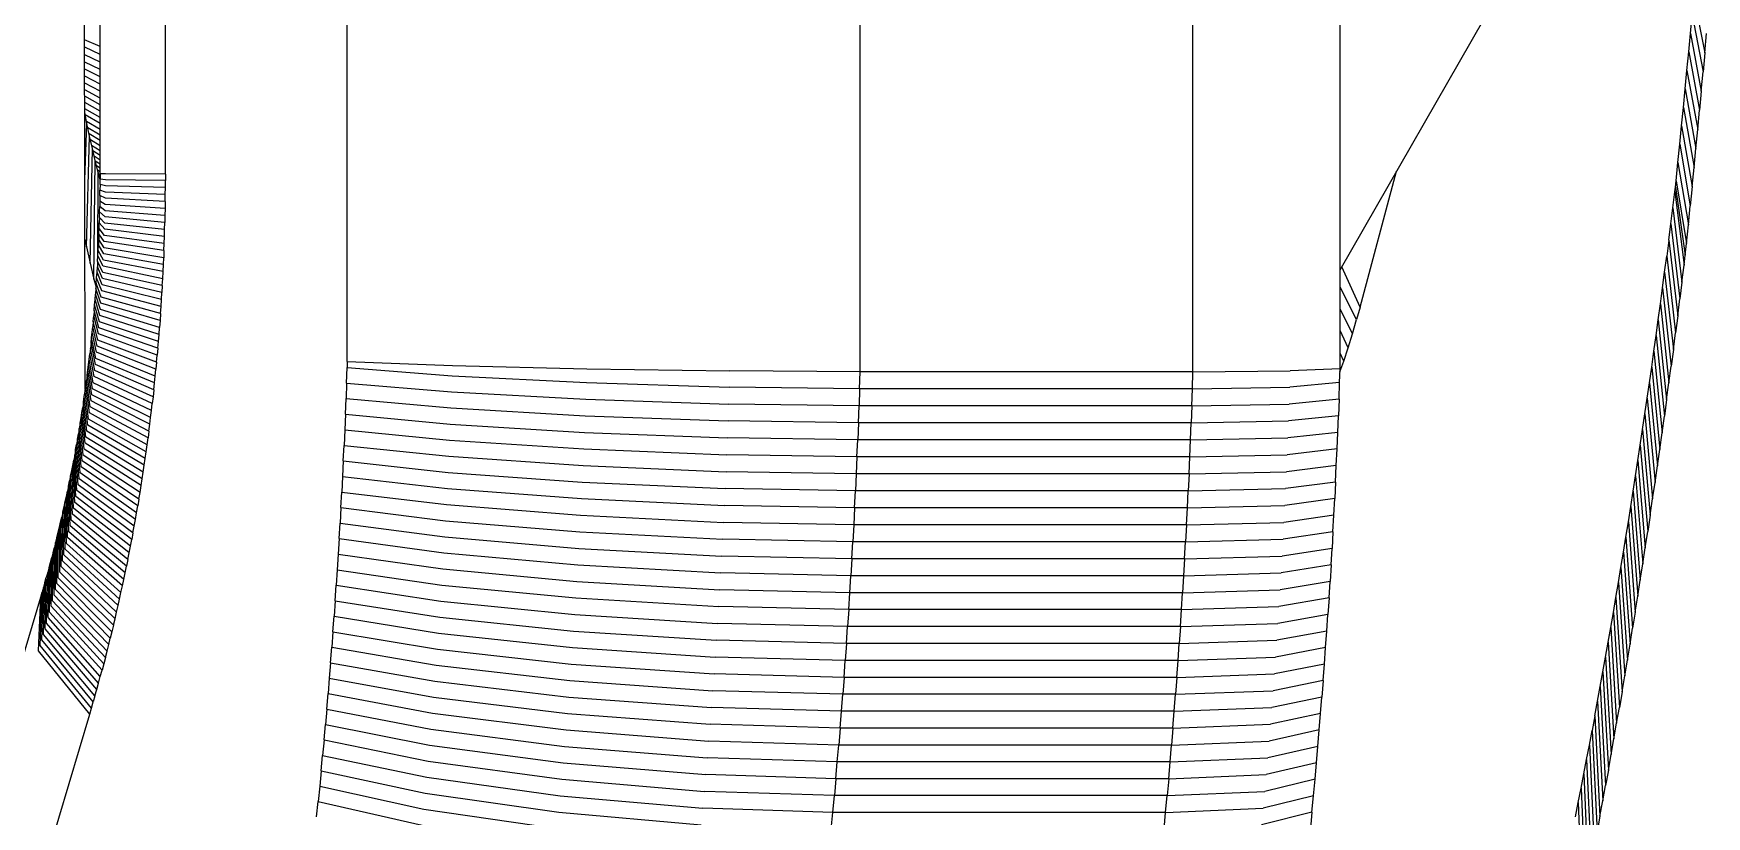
# Model space of a CAD drawing. Header units: metres. Extents: x 322 to 396.8, y -0.1 to 13.
# Drawn here: x 335.5158 to 335.8368, y 1.1227 to 1.2731 of the extents above; entities that cross this region are included whole.
import ezdxf

# ---------------------------------------------------------------- set-up
doc = ezdxf.new("R2010")
doc.units = ezdxf.units.M

msp = doc.modelspace()

# ---------------------------------------------------------------- linework, layer by layer
at = {"color": 8}
for p, q in [((335.52569, 1.2047), (335.52176, 3.43451)), ((335.54107, 1.24606), (335.54107, 2.41312)), ((335.57598, 1.21008), (335.57598, 2.41312)), ((335.52854, 1.24613), (335.52855, 2.41118)), ((335.6744, 1.20811), (335.6744, 2.41038)), ((335.73827, 1.20811), (335.73827, 2.41038)), ((335.76649, 1.20869), (335.76649, 2.41118)), ((335.76649, 1.2277), (335.79637, 1.2798)), ((335.83438, 1.28017), (335.8365, 1.26936)), ((335.83373, 1.27305), (335.83406, 1.27661)), ((335.83406, 1.27661), (335.83616, 1.26567)), ((335.52854, 1.27053), (335.52557, 1.27186)), ((335.8334, 1.2695), (335.83373, 1.27305)), ((335.83373, 1.27305), (335.83582, 1.26199)), ((335.8365, 1.26936), (335.83683, 1.27306)), ((335.52854, 1.26903), (335.52558, 1.27039)), ((335.52854, 1.26756), (335.52558, 1.26896)), ((335.83307, 1.26595), (335.8334, 1.2695)), ((335.8334, 1.2695), (335.83548, 1.25831)), ((335.8365, 1.26936), (335.83616, 1.26567)), ((335.52854, 1.26611), (335.52558, 1.26755)), ((335.52854, 1.2647), (335.52558, 1.26618)), ((335.83273, 1.2624), (335.83307, 1.26595)), ((335.83307, 1.26595), (335.83513, 1.25464)), ((335.83582, 1.26199), (335.83616, 1.26567)), ((335.52854, 1.26331), (335.52559, 1.26483)), ((335.52854, 1.26196), (335.52559, 1.26352)), ((335.52854, 1.26065), (335.52559, 1.26223)), ((335.83239, 1.25887), (335.83273, 1.2624)), ((335.83273, 1.2624), (335.83478, 1.25097)), ((335.83582, 1.26199), (335.83548, 1.25831)), ((335.52854, 1.25936), (335.52559, 1.26099)), ((335.52854, 1.25812), (335.5256, 1.25977)), ((335.83204, 1.25533), (335.83239, 1.25887)), ((335.83239, 1.25887), (335.83443, 1.2473)), ((335.52854, 1.25691), (335.5256, 1.2586)), ((335.52602, 1.25576), (335.5256, 1.25789)), ((335.52562, 1.24493), (335.52602, 1.25576)), ((335.52854, 1.25574), (335.5257, 1.2574)), ((335.52854, 1.25461), (335.52594, 1.25616)), ((335.52653, 1.25333), (335.52602, 1.25576)), ((335.83513, 1.25464), (335.83548, 1.25831)), ((335.52594, 1.23211), (335.52653, 1.25333)), ((335.52854, 1.25353), (335.52619, 1.25495)), ((335.52854, 1.25248), (335.52644, 1.25377)), ((335.52705, 1.25096), (335.52653, 1.25333)), ((335.52854, 1.25148), (335.52668, 1.25264)), ((335.83169, 1.2518), (335.83204, 1.25533)), ((335.83204, 1.25533), (335.83407, 1.24365)), ((335.83478, 1.25097), (335.83513, 1.25464)), ((335.52664, 1.22897), (335.52705, 1.25096)), ((335.52854, 1.25053), (335.52692, 1.25155)), ((335.5276, 1.24865), (335.52705, 1.25096)), ((335.52854, 1.24962), (335.52716, 1.2505)), ((335.52854, 1.24876), (335.5274, 1.2495)), ((335.83134, 1.24828), (335.83169, 1.2518)), ((335.83169, 1.2518), (335.83371, 1.23999)), ((335.83443, 1.2473), (335.83478, 1.25097)), ((335.52736, 1.22591), (335.5276, 1.24865)), ((335.52816, 1.2464), (335.5276, 1.24865)), ((335.52854, 1.24795), (335.52762, 1.24855)), ((335.52854, 1.24719), (335.52785, 1.24765)), ((335.52854, 1.24649), (335.52806, 1.24681)), ((335.52813, 1.23033), (335.52816, 1.2464)), ((335.52853, 1.245), (335.52816, 1.2464)), ((335.52854, 1.24584), (335.52826, 1.24602)), ((335.52854, 1.24613), (335.52853, 1.24511)), ((335.52959, 1.2461), (335.52854, 1.24613)), ((335.54107, 1.24606), (335.52959, 1.2461)), ((335.54107, 1.24606), (335.54107, 1.24482)), ((335.77034, 1.22054), (335.77732, 1.24659)), ((335.83098, 1.24476), (335.83134, 1.24828)), ((335.83134, 1.24828), (335.83334, 1.23634)), ((335.83407, 1.24365), (335.83443, 1.2473)), ((335.52851, 1.24195), (335.52852, 1.243)), ((335.52853, 1.24405), (335.52852, 1.243)), ((335.52957, 1.2426), (335.52852, 1.243)), ((335.52853, 1.24405), (335.52853, 1.24511)), ((335.52959, 1.24498), (335.52853, 1.24511)), ((335.52958, 1.24379), (335.52853, 1.24405)), ((335.54105, 1.24212), (335.52957, 1.2426)), ((335.54106, 1.24347), (335.52958, 1.24379)), ((335.54107, 1.24482), (335.52959, 1.24498)), ((335.54105, 1.24212), (335.54106, 1.24347)), ((335.54106, 1.24347), (335.54107, 1.24482)), ((335.83036, 1.23957), (335.83075, 1.24266)), ((335.83075, 1.24266), (335.83085, 1.24356)), ((335.83075, 1.24266), (335.83251, 1.22859)), ((335.83085, 1.24356), (335.83098, 1.24476)), ((335.83085, 1.24356), (335.83274, 1.2305)), ((335.83098, 1.24476), (335.83297, 1.2327)), ((335.83407, 1.24365), (335.83371, 1.23999)), ((335.52845, 1.23878), (335.52847, 1.23984)), ((335.52849, 1.24089), (335.52847, 1.23984)), ((335.52951, 1.23903), (335.52847, 1.23984)), ((335.52851, 1.24195), (335.52849, 1.24089)), ((335.52954, 1.24022), (335.52849, 1.24089)), ((335.52956, 1.24141), (335.52851, 1.24195)), ((335.54102, 1.23943), (335.52954, 1.24022)), ((335.54104, 1.24078), (335.52956, 1.24141)), ((335.54102, 1.23943), (335.54099, 1.23808)), ((335.54104, 1.24078), (335.54102, 1.23943)), ((335.54104, 1.24078), (335.54105, 1.24212)), ((335.82998, 1.23648), (335.83036, 1.23957)), ((335.83036, 1.23957), (335.83211, 1.22533)), ((335.83334, 1.23634), (335.83371, 1.23999)), ((335.52835, 1.23562), (335.52839, 1.23667)), ((335.52842, 1.23773), (335.52839, 1.23667)), ((335.52942, 1.23547), (335.52839, 1.23667)), ((335.52842, 1.23773), (335.52845, 1.23878)), ((335.52946, 1.23666), (335.52842, 1.23773)), ((335.52949, 1.23784), (335.52845, 1.23878)), ((335.54093, 1.23539), (335.52946, 1.23666)), ((335.54096, 1.23674), (335.52949, 1.23784)), ((335.54099, 1.23808), (335.52951, 1.23903)), ((335.54093, 1.23539), (335.54096, 1.23674)), ((335.54099, 1.23808), (335.54096, 1.23674)), ((335.82959, 1.23339), (335.82998, 1.23648)), ((335.82998, 1.23648), (335.8317, 1.22208)), ((335.83297, 1.2327), (335.83334, 1.23634)), ((335.52564, 1.23355), (335.52594, 1.23211)), ((335.52827, 1.23352), (335.52823, 1.23246)), ((335.52832, 1.23457), (335.52827, 1.23352)), ((335.52929, 1.23191), (335.52827, 1.23352)), ((335.52832, 1.23457), (335.52835, 1.23562)), ((335.52934, 1.23309), (335.52832, 1.23457)), ((335.52938, 1.23428), (335.52835, 1.23562)), ((335.54079, 1.23136), (335.52934, 1.23309)), ((335.54084, 1.2327), (335.52938, 1.23428)), ((335.54089, 1.23405), (335.52942, 1.23547)), ((335.54084, 1.2327), (335.54089, 1.23405)), ((335.54089, 1.23405), (335.54093, 1.23539)), ((335.82959, 1.23339), (335.82919, 1.23032)), ((335.82959, 1.23339), (335.83129, 1.21884)), ((335.52594, 1.23211), (335.52664, 1.22897)), ((335.52807, 1.22931), (335.52813, 1.23036)), ((335.52813, 1.23036), (335.52818, 1.23141)), ((335.52913, 1.22835), (335.52813, 1.23036)), ((335.52818, 1.23141), (335.52823, 1.23246)), ((335.52919, 1.22954), (335.52818, 1.23141)), ((335.52924, 1.23072), (335.52823, 1.23246)), ((335.54068, 1.22867), (335.52924, 1.23072)), ((335.54074, 1.23001), (335.52929, 1.23191)), ((335.54068, 1.22867), (335.54074, 1.23001)), ((335.54079, 1.23136), (335.54074, 1.23001)), ((335.54079, 1.23136), (335.54084, 1.2327)), ((335.82879, 1.22725), (335.82919, 1.23032)), ((335.82919, 1.23032), (335.83088, 1.21561)), ((335.83251, 1.22859), (335.83274, 1.2305)), ((335.83274, 1.2305), (335.83297, 1.2327)), ((335.52664, 1.22897), (335.52736, 1.22591)), ((335.52788, 1.22616), (335.52795, 1.22721)), ((335.52795, 1.22721), (335.52801, 1.22826)), ((335.52893, 1.2248), (335.52795, 1.22721)), ((335.52807, 1.22931), (335.52801, 1.22826)), ((335.529, 1.22599), (335.52801, 1.22826)), ((335.52906, 1.22717), (335.52807, 1.22931)), ((335.54048, 1.22464), (335.52906, 1.22717)), ((335.54055, 1.22598), (335.52913, 1.22835)), ((335.54062, 1.22733), (335.52919, 1.22954)), ((335.54055, 1.22598), (335.54062, 1.22733)), ((335.54062, 1.22733), (335.54068, 1.22867)), ((335.77034, 1.22054), (335.76681, 1.22825)), ((335.82839, 1.22419), (335.82879, 1.22725)), ((335.82879, 1.22725), (335.83046, 1.21238)), ((335.83211, 1.22533), (335.83251, 1.22859)), ((335.52736, 1.22591), (335.52776, 1.22434)), ((335.52774, 1.22407), (335.52766, 1.22302)), ((335.52781, 1.22511), (335.52774, 1.22407)), ((335.52869, 1.22126), (335.52774, 1.22407)), ((335.52781, 1.22511), (335.52788, 1.22616)), ((335.52877, 1.22244), (335.52781, 1.22511)), ((335.52885, 1.22362), (335.52788, 1.22616)), ((335.54024, 1.22062), (335.52885, 1.22362)), ((335.54032, 1.22196), (335.52893, 1.2248)), ((335.5404, 1.2233), (335.529, 1.22599)), ((335.54048, 1.22464), (335.5404, 1.2233)), ((335.54048, 1.22464), (335.54055, 1.22598)), ((335.76968, 1.21815), (335.76649, 1.22433)), ((335.82798, 1.22114), (335.82839, 1.22419)), ((335.82839, 1.22419), (335.83003, 1.20916)), ((335.83211, 1.22533), (335.8317, 1.22208)), ((335.5274, 1.21989), (335.52749, 1.22093)), ((335.52749, 1.22093), (335.52758, 1.22197)), ((335.52841, 1.21772), (335.52749, 1.22093)), ((335.52758, 1.22197), (335.52766, 1.22302)), ((335.52851, 1.2189), (335.52758, 1.22197)), ((335.5286, 1.22008), (335.52766, 1.22302)), ((335.54005, 1.21795), (335.52869, 1.22126)), ((335.54015, 1.21928), (335.52877, 1.22244)), ((335.54015, 1.21928), (335.54024, 1.22062)), ((335.54024, 1.22062), (335.54032, 1.22196)), ((335.54032, 1.22196), (335.5404, 1.2233)), ((335.76888, 1.21539), (335.76649, 1.22021)), ((335.77034, 1.22054), (335.76968, 1.21815)), ((335.82757, 1.2181), (335.82798, 1.22114)), ((335.82798, 1.22114), (335.8296, 1.20596)), ((335.83129, 1.21884), (335.8317, 1.22208)), ((335.52722, 1.2178), (335.52712, 1.21676)), ((335.52722, 1.2178), (335.52731, 1.21884)), ((335.5281, 1.2142), (335.52722, 1.2178)), ((335.5274, 1.21989), (335.52731, 1.21884)), ((335.52821, 1.21537), (335.52731, 1.21884)), ((335.52831, 1.21655), (335.5274, 1.21989)), ((335.53974, 1.21394), (335.52841, 1.21772)), ((335.53985, 1.21528), (335.52851, 1.2189)), ((335.53995, 1.21661), (335.5286, 1.22008)), ((335.54005, 1.21795), (335.53995, 1.21661)), ((335.54015, 1.21928), (335.54005, 1.21795)), ((335.76888, 1.21539), (335.76968, 1.21815)), ((335.82715, 1.21507), (335.82757, 1.2181)), ((335.82757, 1.2181), (335.82917, 1.20276)), ((335.83129, 1.21884), (335.83088, 1.21561)), ((335.5268, 1.21364), (335.52691, 1.21468)), ((335.52691, 1.21468), (335.52701, 1.21572)), ((335.52775, 1.21068), (335.52691, 1.21468)), ((335.52701, 1.21572), (335.52712, 1.21676)), ((335.52787, 1.21185), (335.52701, 1.21572)), ((335.52799, 1.21302), (335.52712, 1.21676)), ((335.53939, 1.20995), (335.5281, 1.2142)), ((335.53951, 1.21128), (335.52821, 1.21537)), ((335.53963, 1.21261), (335.52831, 1.21655)), ((335.53963, 1.21261), (335.53974, 1.21394)), ((335.53974, 1.21394), (335.53985, 1.21528)), ((335.53985, 1.21528), (335.53995, 1.21661)), ((335.76805, 1.21273), (335.76649, 1.21601)), ((335.76805, 1.21273), (335.76888, 1.21539)), ((335.82673, 1.21204), (335.82715, 1.21507)), ((335.82715, 1.21507), (335.82873, 1.19956)), ((335.83046, 1.21238), (335.83088, 1.21561)), ((335.52632, 1.2095), (335.52644, 1.21053)), ((335.52644, 1.21053), (335.52657, 1.21157)), ((335.52723, 1.20601), (335.52644, 1.21053)), ((335.52668, 1.2126), (335.52657, 1.21157)), ((335.52737, 1.20717), (335.52657, 1.21157)), ((335.5268, 1.21364), (335.52668, 1.2126)), ((335.5275, 1.20834), (335.52668, 1.2126)), ((335.52763, 1.20951), (335.5268, 1.21364)), ((335.53899, 1.20596), (335.52775, 1.21068)), ((335.53913, 1.20729), (335.52787, 1.21185)), ((335.53926, 1.20862), (335.52799, 1.21302)), ((335.53939, 1.20995), (335.53951, 1.21128)), ((335.53963, 1.21261), (335.53951, 1.21128)), ((335.7672, 1.21016), (335.76649, 1.21171)), ((335.7672, 1.21016), (335.76805, 1.21273)), ((335.82631, 1.20902), (335.82673, 1.21204)), ((335.82673, 1.21204), (335.82829, 1.19638)), ((335.83046, 1.21238), (335.83003, 1.20916)), ((335.52606, 1.20744), (335.52593, 1.20641)), ((335.52606, 1.20744), (335.52619, 1.20847)), ((335.5268, 1.20252), (335.52606, 1.20744)), ((335.52619, 1.20847), (335.52632, 1.2095)), ((335.52695, 1.20368), (335.52619, 1.20847)), ((335.52709, 1.20484), (335.52632, 1.2095)), ((335.53871, 1.20331), (335.5275, 1.20834)), ((335.53885, 1.20463), (335.52763, 1.20951)), ((335.53899, 1.20596), (335.53913, 1.20729)), ((335.53913, 1.20729), (335.53926, 1.20862)), ((335.53939, 1.20995), (335.53926, 1.20862)), ((335.57584, 1.20594), (335.57595, 1.20893)), ((335.57598, 1.21008), (335.57595, 1.20893)), ((335.57595, 1.20893), (335.59609, 1.20736)), ((335.57598, 1.21008), (335.59615, 1.20933)), ((335.59609, 1.20736), (335.62186, 1.20604)), ((335.59615, 1.20933), (335.62194, 1.20869)), ((335.62194, 1.20869), (335.64941, 1.20826)), ((335.6744, 1.20811), (335.64941, 1.20826)), ((335.67429, 1.20484), (335.6744, 1.20811)), ((335.73827, 1.20811), (335.6744, 1.20811)), ((335.73816, 1.20484), (335.73827, 1.20811)), ((335.73827, 1.20811), (335.75695, 1.20826)), ((335.76649, 1.20869), (335.75695, 1.20826)), ((335.76641, 1.20604), (335.76649, 1.20869)), ((335.76647, 1.20809), (335.7672, 1.21016)), ((335.82588, 1.20601), (335.82631, 1.20902)), ((335.82631, 1.20902), (335.82784, 1.19321)), ((335.8296, 1.20596), (335.83003, 1.20916)), ((335.5255, 1.20333), (335.52565, 1.20435)), ((335.52565, 1.20435), (335.52579, 1.20538)), ((335.52633, 1.19904), (335.52565, 1.20435)), ((335.52579, 1.20538), (335.52593, 1.20641)), ((335.52649, 1.2002), (335.52579, 1.20538)), ((335.52665, 1.20136), (335.52593, 1.20641)), ((335.53824, 1.19935), (335.52709, 1.20484)), ((335.5384, 1.20067), (335.52723, 1.20601)), ((335.53856, 1.20199), (335.52737, 1.20717)), ((335.53885, 1.20463), (335.53871, 1.20331)), ((335.53885, 1.20463), (335.53899, 1.20596)), ((335.57584, 1.20594), (335.57573, 1.20295)), ((335.57584, 1.20594), (335.59598, 1.20427)), ((335.59598, 1.20427), (335.62174, 1.20285)), ((335.62186, 1.20604), (335.64932, 1.20515)), ((335.67429, 1.20484), (335.64932, 1.20515)), ((335.67429, 1.20484), (335.67418, 1.20157)), ((335.73816, 1.20484), (335.67429, 1.20484)), ((335.73805, 1.20157), (335.73816, 1.20484)), ((335.73816, 1.20484), (335.75685, 1.20515)), ((335.76641, 1.20604), (335.75685, 1.20515)), ((335.7663, 1.20285), (335.76641, 1.20604)), ((335.82545, 1.20301), (335.82588, 1.20601)), ((335.82588, 1.20601), (335.82739, 1.19004)), ((335.82917, 1.20276), (335.8296, 1.20596)), ((335.52504, 1.20026), (335.5252, 1.20128)), ((335.52535, 1.2023), (335.5252, 1.20128)), ((335.52583, 1.19558), (335.5252, 1.20128)), ((335.52535, 1.2023), (335.5255, 1.20333)), ((335.526, 1.19673), (335.52535, 1.2023)), ((335.52617, 1.19788), (335.5255, 1.20333)), ((335.53774, 1.1954), (335.52665, 1.20136)), ((335.53791, 1.19671), (335.5268, 1.20252)), ((335.53808, 1.19803), (335.52695, 1.20368)), ((335.5384, 1.20067), (335.53856, 1.20199)), ((335.53871, 1.20331), (335.53856, 1.20199)), ((335.57561, 1.19996), (335.57573, 1.20295)), ((335.57573, 1.20295), (335.59587, 1.20117)), ((335.59587, 1.20117), (335.62162, 1.19966)), ((335.62174, 1.20285), (335.6492, 1.2019)), ((335.67418, 1.20157), (335.6492, 1.2019)), ((335.67406, 1.19831), (335.67418, 1.20157)), ((335.73805, 1.20157), (335.67418, 1.20157)), ((335.73805, 1.20157), (335.73793, 1.19831)), ((335.73805, 1.20157), (335.75674, 1.2019)), ((335.7663, 1.20285), (335.75674, 1.2019)), ((335.7663, 1.20285), (335.76618, 1.19966)), ((335.82501, 1.20002), (335.82545, 1.20301)), ((335.82545, 1.20301), (335.82694, 1.18688)), ((335.82917, 1.20276), (335.82873, 1.19956)), ((335.52472, 1.19822), (335.52455, 1.19721)), ((335.52472, 1.19822), (335.52488, 1.19924)), ((335.52529, 1.19213), (335.52472, 1.19822)), ((335.52488, 1.19924), (335.52504, 1.20026)), ((335.52547, 1.19328), (335.52488, 1.19924)), ((335.52565, 1.19443), (335.52504, 1.20026)), ((335.5372, 1.19146), (335.52617, 1.19788)), ((335.53738, 1.19277), (335.52633, 1.19904)), ((335.53756, 1.19408), (335.52649, 1.2002)), ((335.53791, 1.19671), (335.53808, 1.19803)), ((335.53808, 1.19803), (335.53824, 1.19935)), ((335.53824, 1.19935), (335.5384, 1.20067)), ((335.57561, 1.19996), (335.57548, 1.19697)), ((335.57561, 1.19996), (335.59574, 1.19807)), ((335.59574, 1.19807), (335.6215, 1.19648)), ((335.62162, 1.19966), (335.64908, 1.19866)), ((335.67406, 1.19831), (335.64908, 1.19866)), ((335.67406, 1.19831), (335.67393, 1.19504)), ((335.73793, 1.19831), (335.67406, 1.19831)), ((335.7378, 1.19504), (335.73793, 1.19831)), ((335.73793, 1.19831), (335.75662, 1.19866)), ((335.76618, 1.19966), (335.75662, 1.19866)), ((335.76605, 1.19648), (335.76618, 1.19966)), ((335.82457, 1.19703), (335.82501, 1.20002)), ((335.82501, 1.20002), (335.82648, 1.18373)), ((335.82829, 1.19638), (335.82873, 1.19956)), ((335.52421, 1.19518), (335.52403, 1.19417)), ((335.52421, 1.19518), (335.52438, 1.19619)), ((335.52471, 1.1887), (335.52421, 1.19518)), ((335.52455, 1.19721), (335.52438, 1.19619)), ((335.52491, 1.18984), (335.52438, 1.19619)), ((335.5251, 1.19099), (335.52455, 1.19721)), ((335.53661, 1.18755), (335.52565, 1.19443)), ((335.53681, 1.18885), (335.52583, 1.19558)), ((335.53701, 1.19016), (335.526, 1.19673)), ((335.53756, 1.19408), (335.53774, 1.1954)), ((335.53791, 1.19671), (335.53774, 1.1954)), ((335.57548, 1.19697), (335.57535, 1.19398)), ((335.57548, 1.19697), (335.59561, 1.19498)), ((335.59561, 1.19498), (335.62136, 1.1933)), ((335.6215, 1.19648), (335.64895, 1.19541)), ((335.67393, 1.19504), (335.64895, 1.19541)), ((335.67379, 1.19177), (335.67393, 1.19504)), ((335.7378, 1.19504), (335.67393, 1.19504)), ((335.73766, 1.19177), (335.7378, 1.19504)), ((335.7378, 1.19504), (335.75649, 1.19541)), ((335.76605, 1.19648), (335.75649, 1.19541)), ((335.76592, 1.1933), (335.76605, 1.19648)), ((335.82412, 1.19405), (335.82457, 1.19703)), ((335.82457, 1.19703), (335.82601, 1.18059)), ((335.82784, 1.19321), (335.82829, 1.19638)), ((335.52367, 1.19215), (335.52348, 1.19115)), ((335.52385, 1.19316), (335.52367, 1.19215)), ((335.5241, 1.18529), (335.52367, 1.19215)), ((335.52385, 1.19316), (335.52403, 1.19417)), ((335.52431, 1.18643), (335.52385, 1.19316)), ((335.52451, 1.18756), (335.52403, 1.19417)), ((335.5362, 1.18495), (335.52529, 1.19213)), ((335.53641, 1.18625), (335.52547, 1.19328)), ((335.53701, 1.19016), (335.5372, 1.19146)), ((335.5372, 1.19146), (335.53738, 1.19277)), ((335.53738, 1.19277), (335.53756, 1.19408)), ((335.57521, 1.19099), (335.57535, 1.19398)), ((335.57535, 1.19398), (335.59547, 1.19189)), ((335.59547, 1.19189), (335.62122, 1.19011)), ((335.62136, 1.1933), (335.64881, 1.19217)), ((335.67379, 1.19177), (335.64881, 1.19217)), ((335.67379, 1.19177), (335.67364, 1.18851)), ((335.73766, 1.19177), (335.67379, 1.19177)), ((335.73751, 1.18851), (335.73766, 1.19177)), ((335.73766, 1.19177), (335.75635, 1.19217)), ((335.76592, 1.1933), (335.75635, 1.19217)), ((335.76578, 1.19011), (335.76592, 1.1933)), ((335.82367, 1.19109), (335.82412, 1.19405)), ((335.82412, 1.19405), (335.82554, 1.17746)), ((335.82739, 1.19004), (335.82784, 1.19321)), ((335.52289, 1.18814), (335.52269, 1.18715)), ((335.52289, 1.18814), (335.52309, 1.18914)), ((335.52323, 1.18077), (335.52289, 1.18814)), ((335.52309, 1.18914), (335.52329, 1.19014)), ((335.52345, 1.1819), (335.52309, 1.18914)), ((335.52329, 1.19014), (335.52348, 1.19115)), ((335.52367, 1.18303), (335.52329, 1.19014)), ((335.52389, 1.18416), (335.52348, 1.19115)), ((335.53555, 1.18106), (335.52471, 1.1887)), ((335.53577, 1.18235), (335.52491, 1.18984)), ((335.53599, 1.18365), (335.5251, 1.19099)), ((335.53661, 1.18755), (335.53681, 1.18885)), ((335.53681, 1.18885), (335.53701, 1.19016)), ((335.57506, 1.18801), (335.57491, 1.18502)), ((335.57521, 1.19099), (335.57506, 1.18801)), ((335.57506, 1.18801), (335.59518, 1.1857)), ((335.57521, 1.19099), (335.59533, 1.18879)), ((335.59533, 1.18879), (335.62107, 1.18693)), ((335.62122, 1.19011), (335.64867, 1.18893)), ((335.67364, 1.18851), (335.64867, 1.18893)), ((335.67364, 1.18851), (335.67349, 1.18525)), ((335.73751, 1.18851), (335.67364, 1.18851)), ((335.73751, 1.18851), (335.73736, 1.18525)), ((335.73751, 1.18851), (335.75621, 1.18893)), ((335.76578, 1.19011), (335.75621, 1.18893)), ((335.76563, 1.18693), (335.76578, 1.19011)), ((335.82276, 1.18518), (335.82322, 1.18813)), ((335.82322, 1.18813), (335.82367, 1.19109)), ((335.82322, 1.18813), (335.82459, 1.17123)), ((335.82367, 1.19109), (335.82507, 1.17434)), ((335.82694, 1.18688), (335.82739, 1.19004)), ((335.52207, 1.18417), (335.52228, 1.18516)), ((335.52249, 1.18615), (335.52228, 1.18516)), ((335.52254, 1.17741), (335.52228, 1.18516)), ((335.52249, 1.18615), (335.52269, 1.18715)), ((335.52277, 1.17853), (335.52249, 1.18615)), ((335.523, 1.17965), (335.52269, 1.18715)), ((335.53485, 1.1772), (335.5241, 1.18529)), ((335.53509, 1.17848), (335.52431, 1.18643)), ((335.53532, 1.17977), (335.52451, 1.18756)), ((335.53599, 1.18365), (335.5362, 1.18495)), ((335.5362, 1.18495), (335.53641, 1.18625)), ((335.53641, 1.18625), (335.53661, 1.18755)), ((335.57475, 1.18204), (335.57491, 1.18502)), ((335.57491, 1.18502), (335.59502, 1.18261)), ((335.59518, 1.1857), (335.62092, 1.18375)), ((335.62107, 1.18693), (335.64852, 1.18568)), ((335.67349, 1.18525), (335.64852, 1.18568)), ((335.67333, 1.18199), (335.67349, 1.18525)), ((335.73736, 1.18525), (335.67349, 1.18525)), ((335.7372, 1.18199), (335.73736, 1.18525)), ((335.73736, 1.18525), (335.75605, 1.18568)), ((335.76563, 1.18693), (335.75605, 1.18568)), ((335.76563, 1.18693), (335.76547, 1.18375)), ((335.8223, 1.18224), (335.82276, 1.18518)), ((335.82276, 1.18518), (335.82411, 1.16813)), ((335.82648, 1.18373), (335.82694, 1.18688)), ((335.52141, 1.1812), (335.52164, 1.18219)), ((335.52164, 1.18219), (335.52185, 1.18318)), ((335.52181, 1.17406), (335.52164, 1.18219)), ((335.52185, 1.18318), (335.52207, 1.18417)), ((335.52206, 1.17517), (335.52185, 1.18318)), ((335.5223, 1.17629), (335.52207, 1.18417)), ((335.53412, 1.17335), (335.52345, 1.1819)), ((335.53437, 1.17463), (335.52367, 1.18303)), ((335.53462, 1.17591), (335.52389, 1.18416)), ((335.53555, 1.18106), (335.53577, 1.18235)), ((335.53599, 1.18365), (335.53577, 1.18235)), ((335.57475, 1.18204), (335.57458, 1.17905)), ((335.57475, 1.18204), (335.59485, 1.17952)), ((335.59502, 1.18261), (335.62075, 1.18057)), ((335.62092, 1.18375), (335.64836, 1.18244)), ((335.67333, 1.18199), (335.64836, 1.18244)), ((335.67333, 1.18199), (335.67316, 1.17872)), ((335.7372, 1.18199), (335.67333, 1.18199)), ((335.73703, 1.17872), (335.7372, 1.18199)), ((335.7372, 1.18199), (335.7559, 1.18244)), ((335.76547, 1.18375), (335.7559, 1.18244)), ((335.76531, 1.18057), (335.76547, 1.18375)), ((335.82183, 1.17931), (335.8223, 1.18224)), ((335.8223, 1.18224), (335.82363, 1.16504)), ((335.82601, 1.18059), (335.82648, 1.18373)), ((335.52073, 1.17826), (335.52096, 1.17924)), ((335.52096, 1.17924), (335.52119, 1.18022)), ((335.52105, 1.17074), (335.52096, 1.17924)), ((335.52141, 1.1812), (335.52119, 1.18022)), ((335.52131, 1.17184), (335.52119, 1.18022)), ((335.52156, 1.17295), (335.52141, 1.1812)), ((335.53335, 1.16953), (335.52277, 1.17853)), ((335.53361, 1.1708), (335.523, 1.17965)), ((335.53387, 1.17208), (335.52323, 1.18077)), ((335.53485, 1.1772), (335.53509, 1.17848)), ((335.53509, 1.17848), (335.53532, 1.17977)), ((335.53532, 1.17977), (335.53555, 1.18106)), ((335.57441, 1.17607), (335.57458, 1.17905)), ((335.57458, 1.17905), (335.59468, 1.17643)), ((335.59485, 1.17952), (335.62058, 1.17739)), ((335.62075, 1.18057), (335.64819, 1.1792)), ((335.67316, 1.17872), (335.64819, 1.1792)), ((335.67316, 1.17872), (335.67299, 1.17547)), ((335.73703, 1.17872), (335.67316, 1.17872)), ((335.73703, 1.17872), (335.73686, 1.17547)), ((335.73703, 1.17872), (335.75573, 1.1792)), ((335.76531, 1.18057), (335.75573, 1.1792)), ((335.76514, 1.17739), (335.76531, 1.18057)), ((335.82136, 1.17638), (335.82183, 1.17931)), ((335.82183, 1.17931), (335.82313, 1.16195)), ((335.82601, 1.18059), (335.82554, 1.17746)), ((335.52001, 1.17534), (335.51977, 1.17437)), ((335.51998, 1.16634), (335.52001, 1.17534)), ((335.52025, 1.17631), (335.52001, 1.17534)), ((335.52025, 1.17631), (335.52049, 1.17729)), ((335.52025, 1.16744), (335.52025, 1.17631)), ((335.52049, 1.17729), (335.52073, 1.17826)), ((335.52052, 1.16854), (335.52049, 1.17729)), ((335.52079, 1.16964), (335.52073, 1.17826)), ((335.53254, 1.16573), (335.52206, 1.17517)), ((335.53282, 1.167), (335.5223, 1.17629)), ((335.53309, 1.16826), (335.52254, 1.17741)), ((335.53437, 1.17463), (335.53462, 1.17591)), ((335.53485, 1.1772), (335.53462, 1.17591)), ((335.57441, 1.17607), (335.57423, 1.17309)), ((335.57441, 1.17607), (335.5945, 1.17335)), ((335.59468, 1.17643), (335.6204, 1.17421)), ((335.62058, 1.17739), (335.64802, 1.17597)), ((335.67299, 1.17547), (335.64802, 1.17597)), ((335.6728, 1.17221), (335.67299, 1.17547)), ((335.73686, 1.17547), (335.67299, 1.17547)), ((335.73667, 1.17221), (335.73686, 1.17547)), ((335.73686, 1.17547), (335.75555, 1.17597)), ((335.76514, 1.17739), (335.75555, 1.17597)), ((335.76514, 1.17739), (335.76496, 1.17421)), ((335.82089, 1.17347), (335.82136, 1.17638)), ((335.82136, 1.17638), (335.82264, 1.15888)), ((335.82507, 1.17434), (335.82554, 1.17746)), ((335.51901, 1.17148), (335.51927, 1.17244)), ((335.51914, 1.16308), (335.51927, 1.17244)), ((335.51952, 1.17341), (335.51927, 1.17244)), ((335.51942, 1.16416), (335.51952, 1.17341)), ((335.51952, 1.17341), (335.51977, 1.17437)), ((335.5197, 1.16525), (335.51977, 1.17437)), ((335.53198, 1.16321), (335.52156, 1.17295)), ((335.53226, 1.16447), (335.52181, 1.17406)), ((335.53387, 1.17208), (335.53361, 1.1708)), ((335.53387, 1.17208), (335.53412, 1.17335)), ((335.53412, 1.17335), (335.53437, 1.17463)), ((335.57423, 1.17309), (335.57404, 1.17011)), ((335.57423, 1.17309), (335.59431, 1.17026)), ((335.5945, 1.17335), (335.62022, 1.17104)), ((335.6204, 1.17421), (335.64784, 1.17273)), ((335.6728, 1.17221), (335.64784, 1.17273)), ((335.6728, 1.17221), (335.67261, 1.16895)), ((335.73667, 1.17221), (335.6728, 1.17221)), ((335.73667, 1.17221), (335.73648, 1.16895)), ((335.73667, 1.17221), (335.75537, 1.17273)), ((335.76496, 1.17421), (335.75537, 1.17273)), ((335.76477, 1.17104), (335.76496, 1.17421)), ((335.82041, 1.17056), (335.82089, 1.17347)), ((335.82089, 1.17347), (335.82214, 1.15581)), ((335.82459, 1.17123), (335.82507, 1.17434)), ((335.51849, 1.16957), (335.51822, 1.16862)), ((335.51826, 1.15984), (335.51849, 1.16957)), ((335.51875, 1.17053), (335.51849, 1.16957)), ((335.51856, 1.16091), (335.51875, 1.17053)), ((335.51875, 1.17053), (335.51901, 1.17148)), ((335.51885, 1.16199), (335.51901, 1.17148)), ((335.5311, 1.15946), (335.52079, 1.16964)), ((335.5314, 1.16071), (335.52105, 1.17074)), ((335.53169, 1.16196), (335.52131, 1.17184)), ((335.53309, 1.16826), (335.53335, 1.16953)), ((335.53335, 1.16953), (335.53361, 1.1708)), ((335.57404, 1.17011), (335.57384, 1.16713)), ((335.57404, 1.17011), (335.59412, 1.16717)), ((335.59431, 1.17026), (335.62002, 1.16786)), ((335.62022, 1.17104), (335.64765, 1.16949)), ((335.67261, 1.16895), (335.64765, 1.16949)), ((335.67241, 1.16569), (335.67261, 1.16895)), ((335.73648, 1.16895), (335.67261, 1.16895)), ((335.73648, 1.16895), (335.73628, 1.16569)), ((335.73648, 1.16895), (335.75518, 1.16949)), ((335.76477, 1.17104), (335.75518, 1.16949)), ((335.76477, 1.17104), (335.76458, 1.16786)), ((335.81992, 1.16767), (335.82041, 1.17056)), ((335.82041, 1.17056), (335.82164, 1.15276)), ((335.82411, 1.16813), (335.82459, 1.17123)), ((335.51705, 1.15556), (335.51741, 1.16577)), ((335.51714, 1.16486), (335.51741, 1.16577)), ((335.51736, 1.15662), (335.51768, 1.16672)), ((335.51768, 1.16672), (335.51741, 1.16577)), ((335.51766, 1.15769), (335.51796, 1.16767)), ((335.51796, 1.16767), (335.51768, 1.16672)), ((335.51796, 1.16767), (335.51822, 1.16862)), ((335.51797, 1.15876), (335.51822, 1.16862)), ((335.53019, 1.15573), (335.51998, 1.16634)), ((335.5305, 1.15697), (335.52025, 1.16744)), ((335.5308, 1.15821), (335.52052, 1.16854)), ((335.53226, 1.16447), (335.53254, 1.16573)), ((335.53254, 1.16573), (335.53282, 1.167)), ((335.53282, 1.167), (335.53309, 1.16826)), ((335.57364, 1.16416), (335.57384, 1.16713)), ((335.57384, 1.16713), (335.59391, 1.16409)), ((335.59412, 1.16717), (335.61982, 1.16469)), ((335.62002, 1.16786), (335.64745, 1.16626)), ((335.67241, 1.16569), (335.64745, 1.16626)), ((335.67221, 1.16244), (335.67241, 1.16569)), ((335.73628, 1.16569), (335.67241, 1.16569)), ((335.73608, 1.16244), (335.73628, 1.16569)), ((335.73628, 1.16569), (335.75499, 1.16626)), ((335.76458, 1.16786), (335.75499, 1.16626)), ((335.76438, 1.16469), (335.76458, 1.16786)), ((335.81944, 1.16478), (335.81992, 1.16767)), ((335.81992, 1.16767), (335.82113, 1.14971)), ((335.82363, 1.16504), (335.82411, 1.16813)), ((335.50539, 1.12534), (335.51714, 1.16486)), ((335.51675, 1.15455), (335.51714, 1.16486)), ((335.52924, 1.15203), (335.51914, 1.16308)), ((335.52956, 1.15326), (335.51942, 1.16416)), ((335.52988, 1.15449), (335.5197, 1.16525)), ((335.53169, 1.16196), (335.53198, 1.16321)), ((335.53198, 1.16321), (335.53226, 1.16447)), ((335.57364, 1.16416), (335.57343, 1.16118)), ((335.57364, 1.16416), (335.59371, 1.16101)), ((335.59391, 1.16409), (335.61962, 1.16151)), ((335.61982, 1.16469), (335.64725, 1.16302)), ((335.67221, 1.16244), (335.64725, 1.16302)), ((335.67221, 1.16244), (335.672, 1.15919)), ((335.73608, 1.16244), (335.67221, 1.16244)), ((335.73587, 1.15919), (335.73608, 1.16244)), ((335.73608, 1.16244), (335.75478, 1.16302)), ((335.76438, 1.16469), (335.75478, 1.16302)), ((335.76438, 1.16469), (335.76417, 1.16151)), ((335.81895, 1.16191), (335.81944, 1.16478)), ((335.81944, 1.16478), (335.82062, 1.14668)), ((335.82313, 1.16195), (335.82363, 1.16504)), ((335.52824, 1.14836), (335.51826, 1.15984)), ((335.52858, 1.14958), (335.51856, 1.16091)), ((335.52891, 1.1508), (335.51885, 1.16199)), ((335.5311, 1.15946), (335.5308, 1.15821)), ((335.5311, 1.15946), (335.5314, 1.16071)), ((335.5314, 1.16071), (335.53169, 1.16196)), ((335.57322, 1.15821), (335.57343, 1.16118)), ((335.57343, 1.16118), (335.59349, 1.15793)), ((335.59371, 1.16101), (335.6194, 1.15834)), ((335.61962, 1.16151), (335.64703, 1.15979)), ((335.672, 1.15919), (335.64703, 1.15979)), ((335.67178, 1.15593), (335.672, 1.15919)), ((335.73587, 1.15919), (335.672, 1.15919)), ((335.73587, 1.15919), (335.73565, 1.15593)), ((335.73587, 1.15919), (335.75457, 1.15979)), ((335.76417, 1.16151), (335.75457, 1.15979)), ((335.76396, 1.15834), (335.76417, 1.16151)), ((335.81845, 1.15904), (335.81895, 1.16191)), ((335.81895, 1.16191), (335.8201, 1.14365)), ((335.82313, 1.16195), (335.82264, 1.15888)), ((335.52722, 1.14472), (335.51736, 1.15662)), ((335.52756, 1.14593), (335.51766, 1.15769)), ((335.52791, 1.14714), (335.51797, 1.15876)), ((335.53019, 1.15573), (335.5305, 1.15697)), ((335.5308, 1.15821), (335.5305, 1.15697)), ((335.57322, 1.15821), (335.57299, 1.15523)), ((335.57322, 1.15821), (335.59327, 1.15485)), ((335.59349, 1.15793), (335.61918, 1.15517)), ((335.6194, 1.15834), (335.64682, 1.15656)), ((335.67178, 1.15593), (335.64682, 1.15656)), ((335.67178, 1.15593), (335.67155, 1.15268)), ((335.73565, 1.15593), (335.67178, 1.15593)), ((335.73542, 1.15268), (335.73565, 1.15593)), ((335.73565, 1.15593), (335.75435, 1.15656)), ((335.76396, 1.15834), (335.75435, 1.15656)), ((335.76373, 1.15517), (335.76396, 1.15834)), ((335.81745, 1.15334), (335.81795, 1.15618)), ((335.81795, 1.15618), (335.81845, 1.15904)), ((335.81795, 1.15618), (335.81906, 1.13763)), ((335.81845, 1.15904), (335.81958, 1.14064)), ((335.82214, 1.15581), (335.82264, 1.15888)), ((335.52654, 1.1424), (335.51675, 1.15455)), ((335.52687, 1.14351), (335.51705, 1.15556)), ((335.52956, 1.15326), (335.52924, 1.15203)), ((335.52956, 1.15326), (335.52988, 1.15449)), ((335.52988, 1.15449), (335.53019, 1.15573)), ((335.57277, 1.15226), (335.57299, 1.15523)), ((335.57299, 1.15523), (335.59304, 1.15177)), ((335.59327, 1.15485), (335.61895, 1.152)), ((335.61918, 1.15517), (335.64659, 1.15333)), ((335.67155, 1.15268), (335.64659, 1.15333)), ((335.67131, 1.14944), (335.67155, 1.15268)), ((335.73542, 1.15268), (335.67155, 1.15268)), ((335.73518, 1.14944), (335.73542, 1.15268)), ((335.73542, 1.15268), (335.75413, 1.15333)), ((335.76373, 1.15517), (335.75413, 1.15333)), ((335.7635, 1.152), (335.76373, 1.15517)), ((335.81694, 1.1505), (335.81745, 1.15334)), ((335.81745, 1.15334), (335.81853, 1.13464)), ((335.82113, 1.14971), (335.82164, 1.15276)), ((335.82164, 1.15276), (335.82214, 1.15581)), ((335.52824, 1.14836), (335.52858, 1.14958)), ((335.52858, 1.14958), (335.52891, 1.1508)), ((335.52924, 1.15203), (335.52891, 1.1508)), ((335.57277, 1.15226), (335.57253, 1.14929)), ((335.57277, 1.15226), (335.5928, 1.1487)), ((335.59304, 1.15177), (335.61871, 1.14884)), ((335.61895, 1.152), (335.64636, 1.1501)), ((335.67131, 1.14944), (335.64636, 1.1501)), ((335.73518, 1.14944), (335.75389, 1.1501)), ((335.7635, 1.152), (335.75389, 1.1501)), ((335.76327, 1.14884), (335.7635, 1.152)), ((335.81643, 1.14767), (335.81694, 1.1505)), ((335.81694, 1.1505), (335.818, 1.13166)), ((335.82062, 1.14668), (335.82113, 1.14971)), ((335.52756, 1.14593), (335.52791, 1.14714)), ((335.52791, 1.14714), (335.52824, 1.14836)), ((335.57204, 1.14336), (335.57229, 1.14632)), ((335.57253, 1.14929), (335.57229, 1.14632)), ((335.57229, 1.14632), (335.5923, 1.14255)), ((335.57253, 1.14929), (335.59255, 1.14562)), ((335.5928, 1.1487), (335.61847, 1.14567)), ((335.61871, 1.14884), (335.64611, 1.14688)), ((335.67107, 1.14619), (335.64611, 1.14688)), ((335.67131, 1.14944), (335.67107, 1.14619)), ((335.73518, 1.14944), (335.67131, 1.14944)), ((335.73518, 1.14944), (335.73494, 1.14619)), ((335.73494, 1.14619), (335.75365, 1.14688)), ((335.76327, 1.14884), (335.75365, 1.14688)), ((335.76327, 1.14884), (335.76302, 1.14567)), ((335.81592, 1.14486), (335.81643, 1.14767)), ((335.81643, 1.14767), (335.81746, 1.12868)), ((335.82062, 1.14668), (335.8201, 1.14365)), ((335.52654, 1.1424), (335.52687, 1.14351)), ((335.52687, 1.14351), (335.52722, 1.14472)), ((335.52756, 1.14593), (335.52722, 1.14472)), ((335.57204, 1.14336), (335.57178, 1.14039)), ((335.57204, 1.14336), (335.59204, 1.13948)), ((335.59255, 1.14562), (335.61822, 1.14251)), ((335.61847, 1.14567), (335.64587, 1.14365)), ((335.67082, 1.14294), (335.64587, 1.14365)), ((335.67082, 1.14294), (335.67107, 1.14619)), ((335.73494, 1.14619), (335.67107, 1.14619)), ((335.73469, 1.14294), (335.73494, 1.14619)), ((335.73469, 1.14294), (335.7534, 1.14365)), ((335.76302, 1.14567), (335.7534, 1.14365)), ((335.76277, 1.14251), (335.76302, 1.14567)), ((335.8154, 1.14205), (335.81592, 1.14486)), ((335.81592, 1.14486), (335.81692, 1.12572)), ((335.81958, 1.14064), (335.8201, 1.14365)), ((335.51475, 1.10278), (335.52654, 1.1424)), ((335.57152, 1.13743), (335.57178, 1.14039)), ((335.57178, 1.14039), (335.59178, 1.13641)), ((335.5923, 1.14255), (335.61796, 1.13935)), ((335.61822, 1.14251), (335.64561, 1.14043)), ((335.67056, 1.1397), (335.64561, 1.14043)), ((335.67056, 1.1397), (335.67082, 1.14294)), ((335.73469, 1.14294), (335.67082, 1.14294)), ((335.73443, 1.1397), (335.73469, 1.14294)), ((335.73443, 1.1397), (335.75315, 1.14043)), ((335.76277, 1.14251), (335.75315, 1.14043)), ((335.76251, 1.13935), (335.76277, 1.14251)), ((335.8154, 1.14205), (335.81488, 1.13925)), ((335.8154, 1.14205), (335.81637, 1.12277)), ((335.81906, 1.13763), (335.81958, 1.14064)), ((335.57152, 1.13743), (335.57125, 1.13447)), ((335.57152, 1.13743), (335.59151, 1.13334)), ((335.59204, 1.13948), (335.61769, 1.13619)), ((335.61796, 1.13935), (335.64535, 1.13721)), ((335.6703, 1.13646), (335.64535, 1.13721)), ((335.67056, 1.1397), (335.6703, 1.13646)), ((335.73443, 1.1397), (335.67056, 1.1397)), ((335.73443, 1.1397), (335.73417, 1.13646)), ((335.73417, 1.13646), (335.75288, 1.13721)), ((335.76251, 1.13935), (335.75288, 1.13721)), ((335.76225, 1.13619), (335.76251, 1.13935)), ((335.81435, 1.13646), (335.81488, 1.13925)), ((335.81488, 1.13925), (335.81582, 1.11982)), ((335.81853, 1.13464), (335.81906, 1.13763)), ((335.57097, 1.13151), (335.57125, 1.13447)), ((335.57125, 1.13447), (335.59123, 1.13027)), ((335.59178, 1.13641), (335.61742, 1.13303)), ((335.61769, 1.13619), (335.64507, 1.13399)), ((335.67002, 1.13322), (335.64507, 1.13399)), ((335.67002, 1.13322), (335.6703, 1.13646)), ((335.73417, 1.13646), (335.6703, 1.13646)), ((335.73389, 1.13322), (335.73417, 1.13646)), ((335.73389, 1.13322), (335.75261, 1.13399)), ((335.76225, 1.13619), (335.75261, 1.13399)), ((335.76197, 1.13303), (335.76225, 1.13619)), ((335.81329, 1.13092), (335.81382, 1.13369)), ((335.81382, 1.13369), (335.81435, 1.13646)), ((335.81382, 1.13369), (335.81471, 1.11397)), ((335.81435, 1.13646), (335.81527, 1.11689)), ((335.818, 1.13166), (335.81853, 1.13464)), ((335.57097, 1.13151), (335.57069, 1.12855)), ((335.57097, 1.13151), (335.59094, 1.12721)), ((335.59123, 1.13027), (335.61685, 1.12672)), ((335.59151, 1.13334), (335.61714, 1.12987)), ((335.61742, 1.13303), (335.6448, 1.13077)), ((335.66974, 1.12998), (335.6448, 1.13077)), ((335.66974, 1.12998), (335.67002, 1.13322)), ((335.73389, 1.13322), (335.67002, 1.13322)), ((335.73361, 1.12998), (335.73389, 1.13322)), ((335.73361, 1.12998), (335.75233, 1.13077)), ((335.76197, 1.13303), (335.75233, 1.13077)), ((335.76169, 1.12987), (335.76197, 1.13303)), ((335.81275, 1.12817), (335.81329, 1.13092)), ((335.81329, 1.13092), (335.81415, 1.11106)), ((335.818, 1.13166), (335.81746, 1.12868)), ((335.57069, 1.12855), (335.5704, 1.1256)), ((335.57069, 1.12855), (335.59065, 1.12415)), ((335.59094, 1.12721), (335.61655, 1.12357)), ((335.61714, 1.12987), (335.64451, 1.12756)), ((335.66946, 1.12674), (335.64451, 1.12756)), ((335.66974, 1.12998), (335.66946, 1.12674)), ((335.73361, 1.12998), (335.66974, 1.12998)), ((335.73361, 1.12998), (335.73333, 1.12674)), ((335.73333, 1.12674), (335.75205, 1.12756)), ((335.76169, 1.12987), (335.75205, 1.12756)), ((335.76141, 1.12672), (335.76169, 1.12987)), ((335.81221, 1.12542), (335.81275, 1.12817)), ((335.81275, 1.12817), (335.81358, 1.10816)), ((335.81692, 1.12572), (335.81746, 1.12868)), ((335.5701, 1.12264), (335.5704, 1.1256)), ((335.5704, 1.1256), (335.59034, 1.12109)), ((335.59065, 1.12415), (335.61625, 1.12042)), ((335.61685, 1.12672), (335.64422, 1.12434)), ((335.66916, 1.12351), (335.64422, 1.12434)), ((335.66916, 1.12351), (335.66946, 1.12674)), ((335.73333, 1.12674), (335.66946, 1.12674)), ((335.73303, 1.12351), (335.73333, 1.12674)), ((335.73303, 1.12351), (335.75175, 1.12434)), ((335.76141, 1.12672), (335.75175, 1.12434)), ((335.76111, 1.12357), (335.76141, 1.12672)), ((335.81166, 1.12268), (335.81221, 1.12542)), ((335.81221, 1.12542), (335.81301, 1.10528)), ((335.81637, 1.12277), (335.81692, 1.12572)), ((335.61655, 1.12357), (335.64392, 1.12113)), ((335.66886, 1.12028), (335.66916, 1.12351)), ((335.73303, 1.12351), (335.66916, 1.12351)), ((335.73273, 1.12028), (335.73303, 1.12351)), ((335.76111, 1.12357), (335.75145, 1.12113)), ((335.76111, 1.12357), (335.76081, 1.12042)), ((335.81637, 1.12277), (335.81582, 1.11982))]:
    msp.add_line(p, q, dxfattribs=at)

doc.saveas('drawing.dxf')
